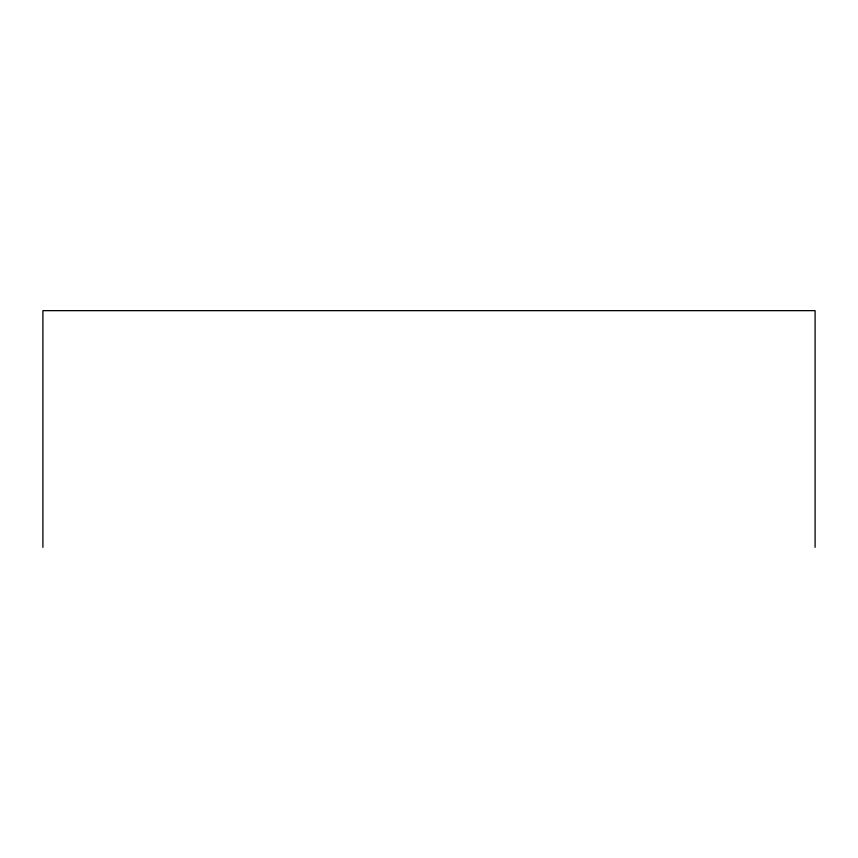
<?xml version="1.0" encoding="UTF-8"?>
<svg xmlns="http://www.w3.org/2000/svg" width="858" height="858" viewBox="0 0 858 858"><rect width="100%" height="100%" fill="white"/><g stroke="black" fill="none" stroke-linecap="round" stroke-linejoin="round"><path stroke-width="1.29" d="M815.1 547.35L815.1 310.65L42.9 310.65L42.9 547.35"/></g></svg>
